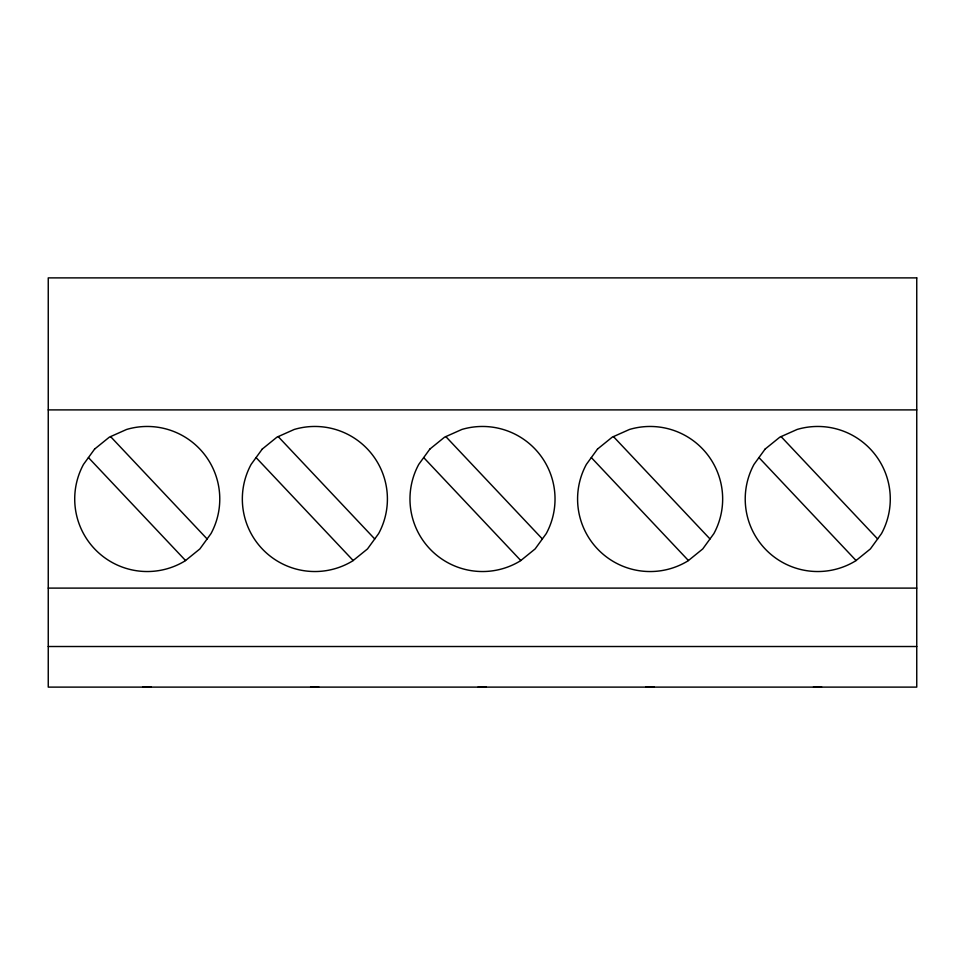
<?xml version="1.0" encoding="UTF-8"?>
<svg xmlns="http://www.w3.org/2000/svg" width="965" height="965" viewBox="0 0 965 965"><rect width="100%" height="100%" fill="white"/><g stroke="black" fill="none" stroke-linecap="round" stroke-linejoin="round"><path stroke-width="1.45" d="M48.25 409.896L916.75 409.896M48.25 588.107L916.75 588.107M48.25 646.514L916.75 646.514M781.083 436.602L877.619 538.952M758.96 457.579L856.064 560.532M613.451 436.602L709.987 538.952M591.328 457.579L688.431 560.532M445.83 436.602L542.366 538.952M423.695 457.579L520.798 560.532M278.197 436.602L374.734 538.952M256.075 457.579L353.178 560.532M110.577 436.602L207.113 538.952M88.442 457.579L185.545 560.532M486.336 686.887A36.308 36.308 0 0 1 478.218 686.887M653.968 686.887A36.308 36.308 0 0 1 645.85 686.887M821.601 686.887A36.308 36.308 0 0 1 813.471 686.887M318.715 686.887A36.308 36.308 0 0 1 310.597 686.887M151.083 686.887A36.308 36.308 0 0 1 142.965 686.887M94.618 449.075L83.497 464.394A72.544 72.544 0 0 0 185.159 560.846L199.876 548.928L210.997 533.597A72.544 72.544 0 0 0 126.632 429.449L109.335 437.157L94.618 449.075M262.251 449.075L251.117 464.394A72.544 72.544 0 0 0 352.78 560.846L367.496 548.928L378.63 533.597A72.544 72.544 0 0 0 294.253 429.449L276.955 437.157L262.251 449.075M429.871 449.075L418.75 464.394A72.544 72.544 0 0 0 520.412 560.846L535.129 548.928L546.25 533.597A72.544 72.544 0 0 0 461.885 429.449L444.588 437.157L429.871 449.075M597.504 449.075L586.37 464.394A72.544 72.544 0 0 0 688.045 560.846L702.749 548.928L713.883 533.597A72.544 72.544 0 0 0 629.518 429.449L612.22 437.157L597.504 449.075M765.124 449.075L754.003 464.394A72.544 72.544 0 0 0 855.666 560.846L870.382 548.928L881.503 533.597A72.544 72.544 0 0 0 797.138 429.449L779.841 437.157L765.124 449.075M916.75 277.884L48.25 277.884L48.25 687.116L916.75 687.116L916.75 277.884"/></g></svg>
